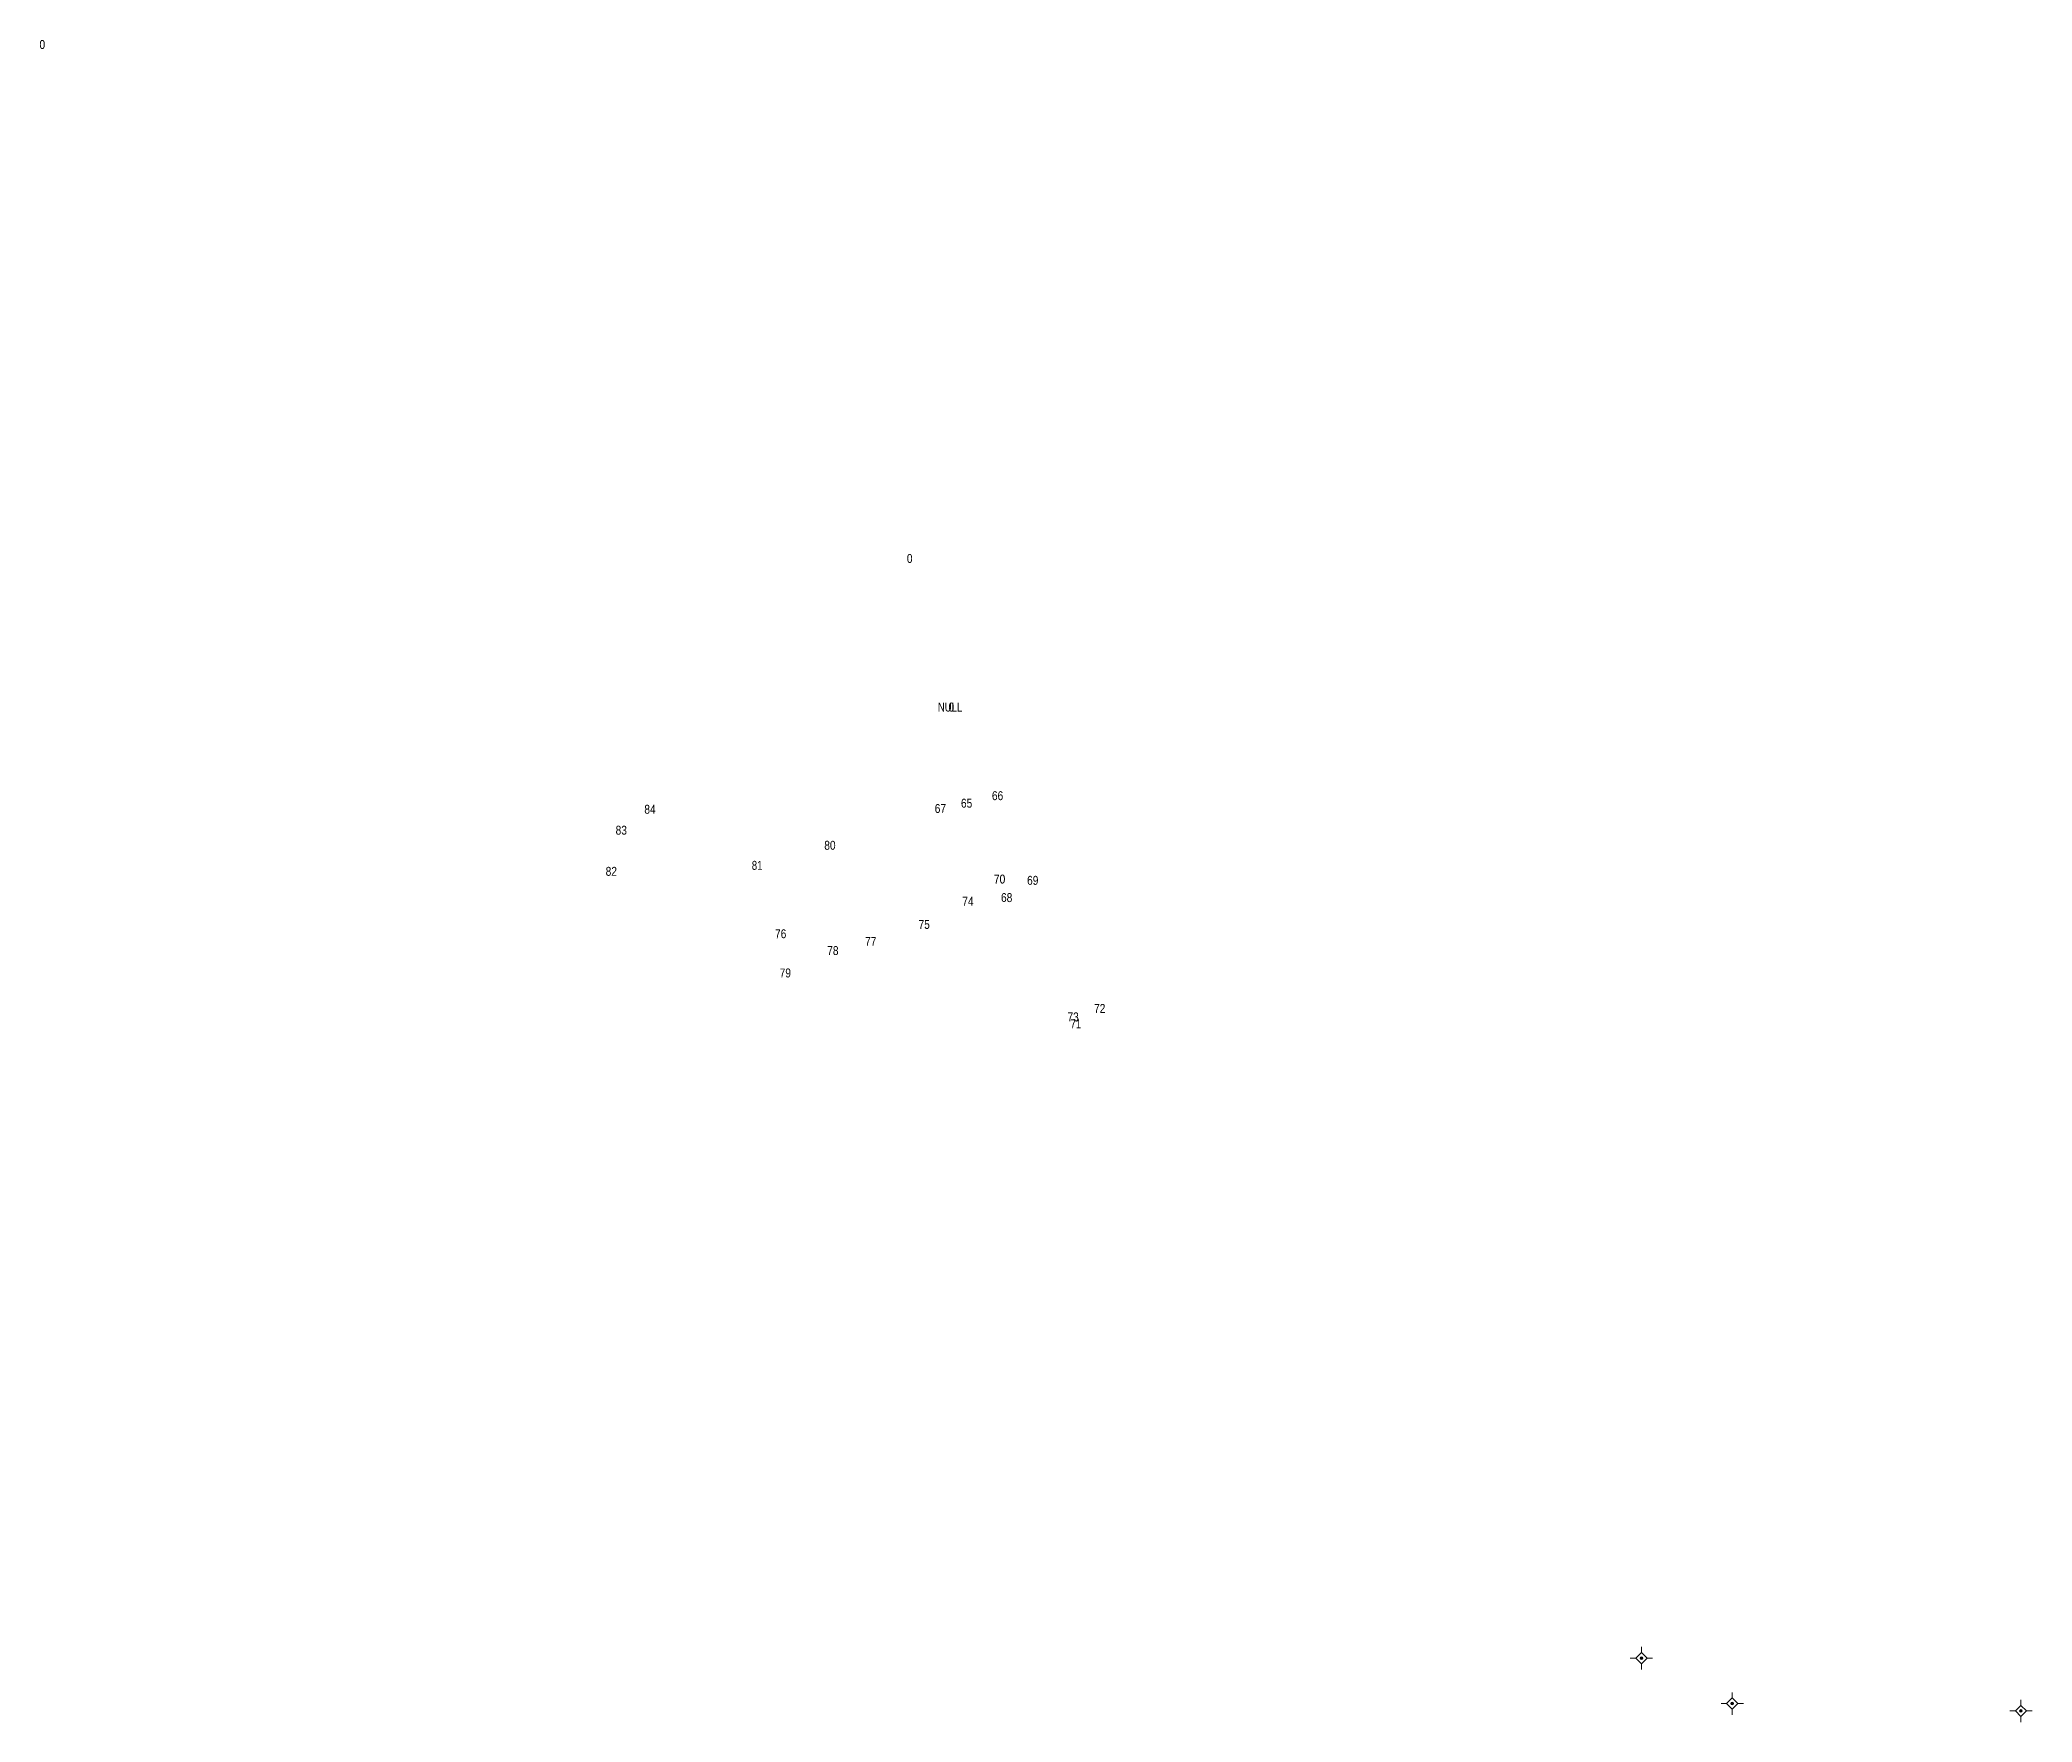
# Model space of a CAD drawing. Header units: metres. Extents: x 544175 to 544620, y 1834297 to 1834673.
import ezdxf
from ezdxf.enums import TextEntityAlignment as Align

# ---------------------------------------------------------------- set-up
doc = ezdxf.new("R2010")
doc.units = ezdxf.units.M
doc.header["$LTSCALE"] = 0.8
doc.layers.add('11', color=7, linetype='Continuous', lineweight=13)
doc.layers.add('12', color=7, linetype='Continuous')

msp = doc.modelspace()

# ---------------------------------------------------------------- hatches: boundary and pattern name
at = {"layer": '11'}
for points in [[(544533.1595, 1834311.07, 1), (544532.5595, 1834311.07, 1)], [(544553.4695, 1834300.92, 1), (544552.8695, 1834300.92, 1)], [(544618.0695, 1834299.25, 1), (544617.4695, 1834299.25, 1)]]:
    msp.add_hatch(color=256, dxfattribs=at).paths.add_polyline_path(points)

# ---------------------------------------------------------------- linework, layer by layer
for p, q in [((544532.86, 1834313.57), (544532.86, 1834312.32)), ((544531.61, 1834311.07), (544530.36, 1834311.07)), ((544532.86, 1834309.82), (544532.86, 1834308.57)), ((544535.36, 1834311.07), (544534.11, 1834311.07)), ((544553.17, 1834303.42), (544553.17, 1834302.17)), ((544551.92, 1834300.92), (544550.67, 1834300.92)), ((544553.17, 1834299.67), (544553.17, 1834298.42)), ((544555.67, 1834300.92), (544554.42, 1834300.92)), ((544616.52, 1834299.25), (544615.27, 1834299.25)), ((544617.77, 1834301.75), (544617.77, 1834300.5)), ((544620.27, 1834299.25), (544619.02, 1834299.25)), ((544617.77, 1834298), (544617.77, 1834296.75))]:
    msp.add_line(p, q, dxfattribs=at)
for points in [[(544532.86, 1834312.32), (544531.61, 1834311.07), (544532.86, 1834309.82), (544534.11, 1834311.07)], [(544553.17, 1834302.17), (544551.92, 1834300.92), (544553.17, 1834299.67), (544554.42, 1834300.92)], [(544617.77, 1834300.5), (544616.52, 1834299.25), (544617.77, 1834298), (544619.02, 1834299.25)]]:
    msp.add_lwpolyline(points, close=True, dxfattribs=at)
for centre in [(544532.8595, 1834311.07), (544553.1695, 1834300.92), (544617.7695, 1834299.25)]:
    msp.add_circle(centre, 0.3, dxfattribs=at)

# ---------------------------------------------------------------- texts
at = {"layer": '12'}
for s, width, p in [('0', 0.85, (544175.09, 1834671.16)), ('0', 0.85, (544175.1, 1834671.15)), ('0', 0.85, (544369.15, 1834556.14)), ('NULL ', 0.8, (544378.475, 1834522.89)), ('0', 0.85, (544378.47, 1834522.89)), ('66', 0.85, (544388.815, 1834503.06)), ('84', 0.85, (544311.045, 1834500.02)), ('67', 0.85, (544376.015, 1834500.19)), ('65', 0.85, (544381.885, 1834501.38)), ('83', 0.85, (544304.625, 1834495.34)), ('80', 0.85, (544351.305, 1834491.96)), ('82', 0.85, (544302.395, 1834486.13)), ('81', 0.8, (544335.02, 1834487.47)), ('70', 0.85, (544389.255, 1834484.4)), ('70', 0.85, (544389.275, 1834484.41)), ('69', 0.85, (544396.675, 1834484.12)), ('74', 0.85, (544382.185, 1834479.43)), ('68', 0.85, (544390.845, 1834480.26)), ('76', 0.85, (544340.285, 1834472.17)), ('75', 0.85, (544372.395, 1834474.25)), ('78', 0.85, (544351.965, 1834468.4)), ('77', 0.85, (544360.425, 1834470.44)), ('79', 0.85, (544341.325, 1834463.39)), ('73', 0.85, (544405.715, 1834453.57)), ('72', 0.85, (544411.665, 1834455.45)), ('71', 0.8, (544406.31, 1834451.98))]:
    msp.add_text(s, height=2, dxfattribs=dict(at, width=width)).set_placement(p, align=Align.CENTER)

doc.saveas('drawing.dxf')
